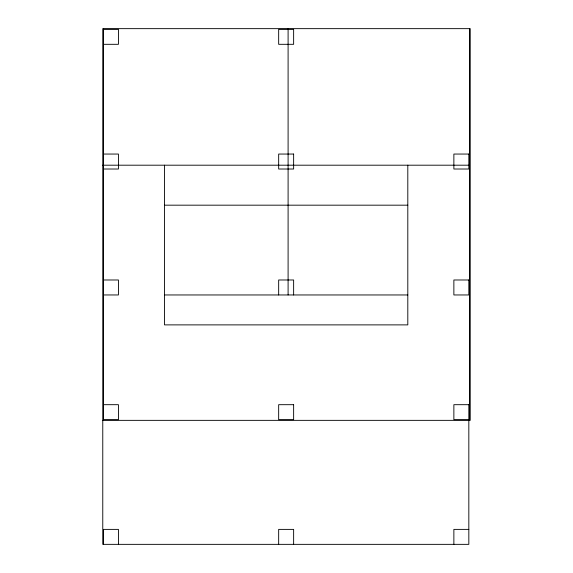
<?xml version="1.0" encoding="UTF-8"?>
<svg xmlns="http://www.w3.org/2000/svg" width="573" height="573" viewBox="0 0 573 573"><rect width="100%" height="100%" fill="white"/><g stroke="black" fill="none" stroke-linecap="round" stroke-linejoin="round"><path stroke-width="0.86" d="M103.469 29.352L118.432 29.352L118.432 44.314L103.469 44.314M103.469 154.051L118.432 154.051L118.432 169.014L103.469 169.014M102.768 165.196L469.531 165.196M164.494 205.177L407.804 205.177M103.469 279.989L118.432 279.989L118.432 294.959L103.469 294.959M164.494 294.959L407.804 294.959M103.469 404.688L118.432 404.688L118.432 419.651L103.469 419.651M102.768 420.353L470.232 420.353L470.232 28.65L102.768 28.65L102.768 544.35L468.829 544.35L468.829 420.353M468.829 529.388L453.866 529.388L453.866 544.35M469.531 28.65L469.531 420.353M407.804 165.196L407.804 324.884L164.494 324.884L164.494 165.196M293.634 294.959L293.634 279.989L278.664 279.989L278.664 294.959M293.634 544.35L293.634 529.388L278.664 529.388L278.664 544.35M288.097 28.65L288.097 294.959M118.432 544.35L118.432 529.388L103.469 529.388L103.469 544.35M103.469 28.65L103.469 420.353M293.634 29.352L278.664 29.352L278.664 44.314L293.634 44.314L293.634 29.352M293.634 154.051L278.664 154.051L278.664 169.014L293.634 169.014L293.634 154.051M468.829 154.051L453.866 154.051L453.866 169.014L468.829 169.014L468.829 154.051M468.829 279.989L453.866 279.989L453.866 294.959L468.829 294.959L468.829 279.989M293.634 404.688L278.664 404.688L278.664 419.651L293.634 419.651L293.634 404.688M468.829 404.688L453.866 404.688L453.866 419.651L468.829 419.651L468.829 404.688"/></g></svg>
